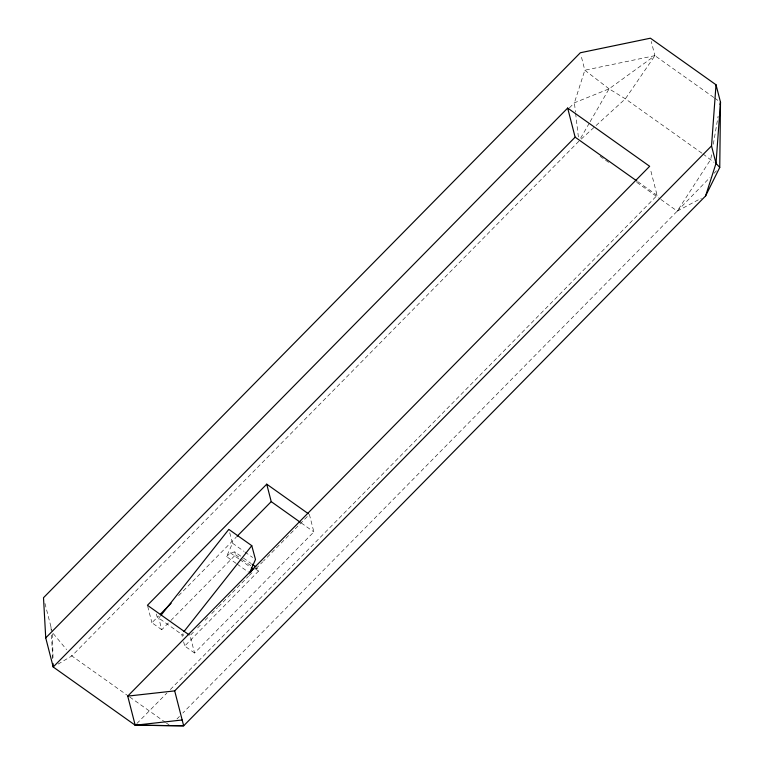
<?xml version="1.0" encoding="UTF-8"?>
<svg xmlns="http://www.w3.org/2000/svg" width="764" height="764" viewBox="0 0 764 764"><rect width="100%" height="100%" fill="white"/><g stroke="black" fill="none" stroke-linecap="round" stroke-linejoin="round"><path stroke-width="0.57" stroke-dasharray="3.82 2.86" d="M711.532 154.767L710.74 159.437L677.267 211.103L182.797 713.051M713.328 144.262L718.112 116.243M236.143 563.393L226.574 556.603L232.533 543.214L228.818 529.376M580.65 138.15L589.531 122.746M590.123 121.715L609.061 88.844L654.901 55.657L651.262 41.476M713.748 97.439L654.901 55.657L625.372 98.823L580.621 139.631M160.249 616.223L158.778 618.086L161.767 629.727L170.057 621.304M660.87 199.461L677.267 211.103L709.947 177.515M714.034 173.313L716.489 170.802M569.381 107.905L574.394 102.815L609.061 88.844L625.372 98.823L702.011 153.239M578.873 141.235L71.854 655.932L58.112 664.088M161.767 629.727L151.921 622.736L158.597 615.965M178.623 595.643L236.181 537.207M226.574 556.603L230.298 552.821L234.806 551.914L242.455 557.348M170.888 620.464L235.579 554.798L234.806 551.914M193.416 632.172L190.083 635.553L194.562 653.019L313.861 531.916L309.382 514.449L263.494 561.034M197.589 627.932L200.922 624.551M205.096 620.311L208.429 616.93M211.771 613.54L217.606 607.609M218.447 606.759L248.481 576.276M249.312 575.426L252.645 572.045M255.988 568.655L262.663 561.874M194.562 653.019L184.726 646.029L258.538 571.1L257.764 568.215L253.256 569.123M136.871 723.527L166.982 692.958M170.324 689.558L657.126 195.393L650.231 168.529M176.942 719L179.454 716.451M677.267 211.103L701.39 198.21M654.901 55.657L584.823 70.212L574.394 102.815L575.483 112.127M714.712 98.126L718.571 100.867M702.976 153.927L714.015 162.35M637.835 181.689L657.126 195.393M600.093 156.305L610.703 163.84M636.746 182.329L659.905 198.774M301.264 522.968L313.861 531.916M232.533 543.214L244.012 551.36M244.967 552.038L252.626 557.472M243.41 558.026L251.069 563.46M235.579 554.798L241.319 558.866M242.274 559.554L250.888 565.666M255.673 569.056L258.538 571.1M230.298 552.821L238.912 558.933M239.867 559.611L250.391 567.079M237.098 564.071L248.577 572.226M128.772 696.338L71.854 655.932L69.62 653.239M129.737 697.026L165.425 722.372M166.39 723.059L169.283 725.112M609.061 88.844L584.823 70.212L580.898 54.941M53.213 633.537L66.63 649.658M182.873 633.614L183.379 635.553L157.136 616.92L156.142 613.043M181.737 634.387L182.281 636.507M183.637 641.798L184.726 646.029M147.719 606.377L151.921 622.736M44.961 603.436L52.219 631.675M575.617 113.292L578.463 137.74M50.968 626.824L51.169 630.367M51.427 635.094L52.745 658.73M52.496 633.834L53.022 658.702"/><path stroke-width="1.15" d="M719.755 167.44L720.5 102.233L716.021 84.775L650.422 38.2L580.344 52.754L43.5 597.725L45.735 637.902L53.203 667.001L135.199 725.217L183.656 725.8L705.583 195.966L719.755 167.44L716.021 163.372L711.532 145.914L716.021 84.775M720.099 104.572L720.5 102.233L716.021 163.372L705.583 195.966M160.984 615.287L228.818 529.376L251.776 545.677L255.491 559.515L249.532 572.904L253.256 569.123L251.346 567.757M183.943 631.589L251.776 545.677M45.735 637.902L567.662 108.068L649.658 166.294L127.722 696.119L135.199 725.217L183.656 725.8L174.689 690.885L711.532 145.914M567.662 108.068L575.13 137.167L53.203 667.001L53.002 663.458M308.408 513.761L266.741 484.175L147.442 605.279L189.166 634.913M160.268 614.275L171.117 603.264M237.021 536.357L271.22 501.633L266.741 484.175M127.722 696.119L174.689 690.885M135.199 725.217L182.166 719.984M575.13 137.167L636.87 181.001M271.22 501.633L300.29 522.28M252.024 564.138L255.854 566.859"/></g></svg>
